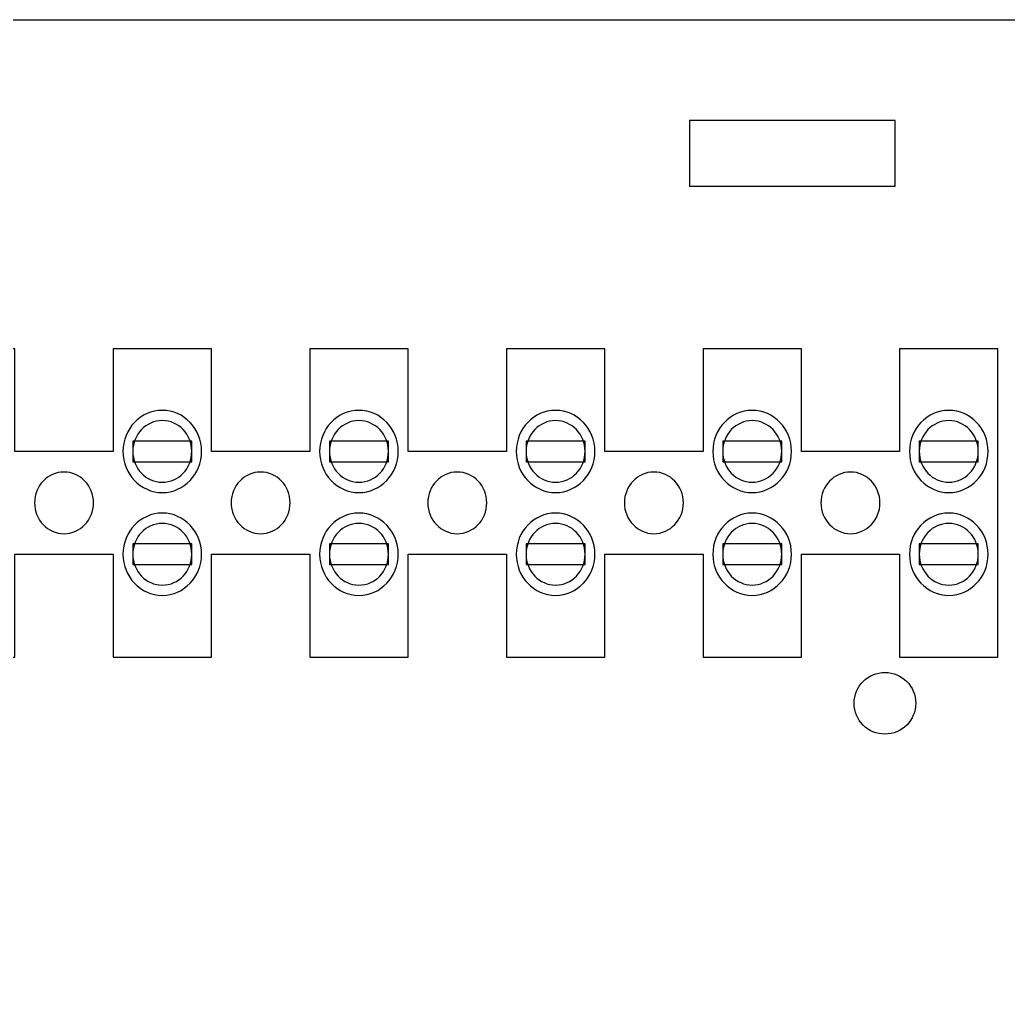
# Model space of a CAD drawing. Extents: x -1020 to 856, y -646 to 1108.
# Drawn here: x 402.41 to 450.5, y 750.69 to 798 of the extents above; entities that cross this region are included whole.
import ezdxf

# ---------------------------------------------------------------- set-up
doc = ezdxf.new("R2010")
doc.units = 0
doc.header["$MEASUREMENT"] = 0
doc.layers.add('LAYER_1', color=7, linetype='CONTINUOUS')

msp = doc.modelspace()

# ---------------------------------------------------------------- linework, layer by layer
at = {"layer": 'LAYER_1', "color": 250}
msp.add_ellipse((444.5, 764.75), major_axis=(0, 1.5), ratio=1, dxfattribs=at)
for points, knots in [([(581.5, 670), (581.5, 670), (581.5, 793), (581.5, 793), (581.5, 793), (581.5, 795.761), (579.261, 798), (576.5, 798), (576.5, 798), (576.5, 798), (333.5, 798), (333.5, 798), (333.5, 798), (330.739, 798), (328.5, 795.761), (328.5, 793), (328.5, 793), (328.5, 793), (328.5, 670), (328.5, 670), (328.5, 670), (328.5, 667.239), (330.739, 665), (333.5, 665), (333.5, 665), (333.5, 665), (576.5, 665), (576.5, 665), (576.5, 665), (579.261, 665), (581.5, 667.239), (581.5, 670)], [0, 0, 0, 0, 0.125, 0.125, 0.125, 0.125, 0.25, 0.25, 0.25, 0.25, 0.375, 0.375, 0.375, 0.375, 0.5, 0.5, 0.5, 0.5, 0.625, 0.625, 0.625, 0.625, 0.75, 0.75, 0.75, 0.75, 0.875, 0.875, 0.875, 0.875, 1, 1, 1, 1]), ([(435, 793.1), (435, 793.1), (445, 793.1), (445, 793.1), (445, 793.1), (445, 793.1), (445, 789.9), (445, 789.9), (445, 789.9), (445, 789.9), (435, 789.9), (435, 789.9), (435, 789.9), (435, 789.9), (435, 793.1), (435, 793.1)], [0, 0, 0, 0, 0.25, 0.25, 0.25, 0.25, 0.5, 0.5, 0.5, 0.5, 0.75, 0.75, 0.75, 0.75, 1, 1, 1, 1]), ([(403.1303, 774.5), (403.1303, 775.3282), (403.7728, 776), (404.5651, 776), (404.5651, 776), (405.3573, 776), (405.9998, 775.3282), (405.9998, 774.5), (405.9998, 774.5), (405.9998, 773.6717), (405.3573, 773), (404.5651, 773), (404.5651, 773), (403.7728, 773), (403.1303, 773.6717), (403.1303, 774.5)], [0, 0, 0, 0, 0.25, 0.25, 0.25, 0.25, 0.5, 0.5, 0.5, 0.5, 0.75, 0.75, 0.75, 0.75, 1, 1, 1, 1]), ([(412.6955, 774.5), (412.6955, 775.3282), (413.338, 776), (414.1303, 776), (414.1303, 776), (414.9225, 776), (415.5651, 775.3282), (415.5651, 774.5), (415.5651, 774.5), (415.5651, 773.6717), (414.9225, 773), (414.1303, 773), (414.1303, 773), (413.338, 773), (412.6955, 773.6717), (412.6955, 774.5)], [0, 0, 0, 0, 0.25, 0.25, 0.25, 0.25, 0.5, 0.5, 0.5, 0.5, 0.75, 0.75, 0.75, 0.75, 1, 1, 1, 1]), ([(422.2607, 774.5), (422.2607, 775.3282), (422.9032, 776), (423.6955, 776), (423.6955, 776), (424.4878, 776), (425.1303, 775.3282), (425.1303, 774.5), (425.1303, 774.5), (425.1303, 773.6717), (424.4878, 773), (423.6955, 773), (423.6955, 773), (422.9032, 773), (422.2607, 773.6717), (422.2607, 774.5)], [0, 0, 0, 0, 0.25, 0.25, 0.25, 0.25, 0.5, 0.5, 0.5, 0.5, 0.75, 0.75, 0.75, 0.75, 1, 1, 1, 1]), ([(431.8259, 774.5), (431.8259, 775.3282), (432.4684, 776), (433.2607, 776), (433.2607, 776), (434.053, 776), (434.6955, 775.3282), (434.6955, 774.5), (434.6955, 774.5), (434.6955, 773.6717), (434.053, 773), (433.2607, 773), (433.2607, 773), (432.4684, 773), (431.8259, 773.6717), (431.8259, 774.5)], [0, 0, 0, 0, 0.25, 0.25, 0.25, 0.25, 0.5, 0.5, 0.5, 0.5, 0.75, 0.75, 0.75, 0.75, 1, 1, 1, 1]), ([(441.3911, 774.5), (441.3911, 775.3282), (442.0337, 776), (442.826, 776), (442.826, 776), (443.6182, 776), (444.2607, 775.3282), (444.2607, 774.5), (444.2607, 774.5), (444.2607, 773.6717), (443.6182, 773), (442.826, 773), (442.826, 773), (442.0337, 773), (441.3911, 773.6717), (441.3911, 774.5)], [0, 0, 0, 0, 0.25, 0.25, 0.25, 0.25, 0.5, 0.5, 0.5, 0.5, 0.75, 0.75, 0.75, 0.75, 1, 1, 1, 1]), ([(441.3911, 774.5), (441.3911, 775.3282), (442.0337, 776), (442.826, 776), (442.826, 776), (443.6182, 776), (444.2607, 775.3282), (444.2607, 774.5), (444.2607, 774.5), (444.2607, 773.6717), (443.6182, 773), (442.826, 773), (442.826, 773), (442.0337, 773), (441.3911, 773.6717), (441.3911, 774.5)], [0, 0, 0, 0, 0.25, 0.25, 0.25, 0.25, 0.5, 0.5, 0.5, 0.5, 0.75, 0.75, 0.75, 0.75, 1, 1, 1, 1])]:
    msp.add_open_spline(points, degree=3, knots=knots, dxfattribs=at)
at = {"layer": 'LAYER_1', "color": 7}
for points, knots in [([(368.6957, 767), (368.6957, 767), (368.6957, 772), (368.6957, 772), (368.6957, 772), (368.6957, 772), (363.913, 772), (363.913, 772), (363.913, 772), (363.913, 772), (363.913, 767), (363.913, 767), (363.913, 767), (363.913, 767), (359.1304, 767), (359.1304, 767), (359.1304, 767), (359.1304, 767), (359.1304, 772), (359.1304, 772), (359.1304, 772), (359.1304, 772), (354.3478, 772), (354.3478, 772), (354.3478, 772), (354.3478, 772), (354.3478, 767), (354.3478, 767), (354.3478, 767), (354.3478, 767), (349.5652, 767), (349.5652, 767), (349.5652, 767), (349.5652, 767), (349.5652, 772), (349.5652, 772), (349.5652, 772), (349.5652, 772), (344.7826, 772), (344.7826, 772), (344.7826, 772), (344.7826, 772), (344.7826, 767), (344.7826, 767), (344.7826, 767), (344.7826, 767), (340, 767), (340, 767), (340, 767), (340, 767), (340, 772), (340, 772), (340, 772), (340, 772), (340, 777), (340, 777), (340, 777), (340, 777), (340, 782), (340, 782), (340, 782), (340, 782), (344.7826, 782), (344.7826, 782), (344.7826, 782), (344.7826, 782), (344.7826, 777), (344.7826, 777), (344.7826, 777), (344.7826, 777), (349.5652, 777), (349.5652, 777), (349.5652, 777), (349.5652, 777), (349.5652, 782), (349.5652, 782), (349.5652, 782), (349.5652, 782), (354.3478, 782), (354.3478, 782), (354.3478, 782), (354.3478, 782), (354.3478, 777), (354.3478, 777), (354.3478, 777), (354.3478, 777), (359.1304, 777), (359.1304, 777), (359.1304, 777), (359.1304, 777), (359.1304, 782), (359.1304, 782), (359.1304, 782), (359.1304, 782), (363.913, 782), (363.913, 782), (363.913, 782), (363.913, 782), (363.913, 777), (363.913, 777), (363.913, 777), (363.913, 777), (368.6957, 777), (368.6957, 777), (368.6957, 777), (368.6957, 777), (368.6957, 782), (368.6957, 782), (368.6957, 782), (368.6957, 782), (373.4783, 782), (373.4783, 782), (373.4783, 782), (373.4783, 782), (373.4783, 777), (373.4783, 777), (373.4783, 777), (373.4783, 777), (378.2609, 777), (378.2609, 777), (378.2609, 777), (378.2609, 777), (378.2609, 782), (378.2609, 782), (378.2609, 782), (378.2609, 782), (383.0435, 782), (383.0435, 782), (383.0435, 782), (383.0435, 782), (383.0435, 777), (383.0435, 777), (383.0435, 777), (383.0435, 777), (387.8261, 777), (387.8261, 777), (387.8261, 777), (387.8261, 777), (387.8261, 782), (387.8261, 782), (387.8261, 782), (387.8261, 782), (392.6087, 782), (392.6087, 782), (392.6087, 782), (392.6087, 782), (392.6087, 777), (392.6087, 777), (392.6087, 777), (392.6087, 777), (397.3913, 777), (397.3913, 777), (397.3913, 777), (397.3913, 777), (397.3913, 782), (397.3913, 782), (397.3913, 782), (397.3913, 782), (402.1739, 782), (402.1739, 782), (402.1739, 782), (402.1739, 782), (402.1739, 777), (402.1739, 777), (402.1739, 777), (402.1739, 777), (406.9565, 777), (406.9565, 777), (406.9565, 777), (406.9565, 777), (406.9565, 782), (406.9565, 782), (406.9565, 782), (406.9565, 782), (411.7391, 782), (411.7391, 782), (411.7391, 782), (411.7391, 782), (411.7391, 777), (411.7391, 777), (411.7391, 777), (411.7391, 777), (416.5217, 777), (416.5217, 777), (416.5217, 777), (416.5217, 777), (416.5217, 782), (416.5217, 782), (416.5217, 782), (416.5217, 782), (421.3043, 782), (421.3043, 782), (421.3043, 782), (421.3043, 782), (421.3043, 777), (421.3043, 777), (421.3043, 777), (421.3043, 777), (426.087, 777), (426.087, 777), (426.087, 777), (426.087, 777), (426.087, 782), (426.087, 782), (426.087, 782), (426.087, 782), (430.8696, 782), (430.8696, 782), (430.8696, 782), (430.8696, 782), (430.8696, 777), (430.8696, 777), (430.8696, 777), (430.8696, 777), (435.6522, 777), (435.6522, 777), (435.6522, 777), (435.6522, 777), (435.6522, 782), (435.6522, 782), (435.6522, 782), (435.6522, 782), (440.4348, 782), (440.4348, 782), (440.4348, 782), (440.4348, 782), (440.4348, 777), (440.4348, 777), (440.4348, 777), (440.4348, 777), (445.2174, 777), (445.2174, 777), (445.2174, 777), (445.2174, 777), (445.2174, 782), (445.2174, 782), (445.2174, 782), (445.2174, 782), (450, 782), (450, 782), (450, 782), (450, 782), (450, 767), (450, 767), (450, 767), (450, 767), (445.2174, 767), (445.2174, 767), (445.2174, 767), (445.2174, 767), (445.2174, 772), (445.2174, 772), (445.2174, 772), (445.2174, 772), (440.4348, 772), (440.4348, 772), (440.4348, 772), (440.4348, 772), (440.4348, 767), (440.4348, 767), (440.4348, 767), (440.4348, 767), (435.6522, 767), (435.6522, 767), (435.6522, 767), (435.6522, 767), (435.6522, 772), (435.6522, 772), (435.6522, 772), (435.6522, 772), (430.8696, 772), (430.8696, 772), (430.8696, 772), (430.8696, 772), (430.8696, 767), (430.8696, 767), (430.8696, 767), (430.8696, 767), (426.087, 767), (426.087, 767), (426.087, 767), (426.087, 767), (426.087, 772), (426.087, 772), (426.087, 772), (426.087, 772), (421.3043, 772), (421.3043, 772), (421.3043, 772), (421.3043, 772), (421.3043, 767), (421.3043, 767), (421.3043, 767), (421.3043, 767), (416.5217, 767), (416.5217, 767), (416.5217, 767), (416.5217, 767), (416.5217, 772), (416.5217, 772), (416.5217, 772), (416.5217, 772), (411.7391, 772), (411.7391, 772), (411.7391, 772), (411.7391, 772), (411.7391, 767), (411.7391, 767), (411.7391, 767), (411.7391, 767), (406.9565, 767), (406.9565, 767), (406.9565, 767), (406.9565, 767), (406.9565, 772), (406.9565, 772), (406.9565, 772), (406.9565, 772), (402.1739, 772), (402.1739, 772), (402.1739, 772), (402.1739, 772), (402.1739, 767), (402.1739, 767), (402.1739, 767), (402.1739, 767), (397.3913, 767), (397.3913, 767), (397.3913, 767), (397.3913, 767), (397.3913, 772), (397.3913, 772), (397.3913, 772), (397.3913, 772), (392.6087, 772), (392.6087, 772), (392.6087, 772), (392.6087, 772), (392.6087, 767), (392.6087, 767), (392.6087, 767), (392.6087, 767), (387.8261, 767), (387.8261, 767), (387.8261, 767), (387.8261, 767), (387.8261, 772), (387.8261, 772), (387.8261, 772), (387.8261, 772), (383.0435, 772), (383.0435, 772), (383.0435, 772), (383.0435, 772), (383.0435, 767), (383.0435, 767), (383.0435, 767), (383.0435, 767), (378.2609, 767), (378.2609, 767), (378.2609, 767), (378.2609, 767), (378.2609, 772), (378.2609, 772), (378.2609, 772), (378.2609, 772), (373.4783, 772), (373.4783, 772), (373.4783, 772), (373.4783, 772), (373.4783, 767), (373.4783, 767), (373.4783, 767), (373.4783, 767), (368.6957, 767), (368.6957, 767)], [0, 0, 0, 0, 0.0106383, 0.0106383, 0.0106383, 0.0106383, 0.0212766, 0.0212766, 0.0212766, 0.0212766, 0.0319149, 0.0319149, 0.0319149, 0.0319149, 0.0425532, 0.0425532, 0.0425532, 0.0425532, 0.0531915, 0.0531915, 0.0531915, 0.0531915, 0.0638298, 0.0638298, 0.0638298, 0.0638298, 0.0744681, 0.0744681, 0.0744681, 0.0744681, 0.0851064, 0.0851064, 0.0851064, 0.0851064, 0.0957447, 0.0957447, 0.0957447, 0.0957447, 0.106383, 0.106383, 0.106383, 0.106383, 0.1170213, 0.1170213, 0.1170213, 0.1170213, 0.1276596, 0.1276596, 0.1276596, 0.1276596, 0.1382979, 0.1382979, 0.1382979, 0.1382979, 0.1489362, 0.1489362, 0.1489362, 0.1489362, 0.1595745, 0.1595745, 0.1595745, 0.1595745, 0.1702128, 0.1702128, 0.1702128, 0.1702128, 0.1808511, 0.1808511, 0.1808511, 0.1808511, 0.1914894, 0.1914894, 0.1914894, 0.1914894, 0.2021277, 0.2021277, 0.2021277, 0.2021277, 0.212766, 0.212766, 0.212766, 0.212766, 0.2234043, 0.2234043, 0.2234043, 0.2234043, 0.2340426, 0.2340426, 0.2340426, 0.2340426, 0.2446809, 0.2446809, 0.2446809, 0.2446809, 0.2553191, 0.2553191, 0.2553191, 0.2553191, 0.2659574, 0.2659574, 0.2659574, 0.2659574, 0.2765957, 0.2765957, 0.2765957, 0.2765957, 0.287234, 0.287234, 0.287234, 0.287234, 0.2978723, 0.2978723, 0.2978723, 0.2978723, 0.3085106, 0.3085106, 0.3085106, 0.3085106, 0.3191489, 0.3191489, 0.3191489, 0.3191489, 0.3297872, 0.3297872, 0.3297872, 0.3297872, 0.3404255, 0.3404255, 0.3404255, 0.3404255, 0.3510638, 0.3510638, 0.3510638, 0.3510638, 0.3617021, 0.3617021, 0.3617021, 0.3617021, 0.3723404, 0.3723404, 0.3723404, 0.3723404, 0.3829787, 0.3829787, 0.3829787, 0.3829787, 0.393617, 0.393617, 0.393617, 0.393617, 0.4042553, 0.4042553, 0.4042553, 0.4042553, 0.4148936, 0.4148936, 0.4148936, 0.4148936, 0.4255319, 0.4255319, 0.4255319, 0.4255319, 0.4361702, 0.4361702, 0.4361702, 0.4361702, 0.4468085, 0.4468085, 0.4468085, 0.4468085, 0.4574468, 0.4574468, 0.4574468, 0.4574468, 0.4680851, 0.4680851, 0.4680851, 0.4680851, 0.4787234, 0.4787234, 0.4787234, 0.4787234, 0.4893617, 0.4893617, 0.4893617, 0.4893617, 0.5, 0.5, 0.5, 0.5, 0.5106383, 0.5106383, 0.5106383, 0.5106383, 0.5212766, 0.5212766, 0.5212766, 0.5212766, 0.5319149, 0.5319149, 0.5319149, 0.5319149, 0.5425532, 0.5425532, 0.5425532, 0.5425532, 0.5531915, 0.5531915, 0.5531915, 0.5531915, 0.5638298, 0.5638298, 0.5638298, 0.5638298, 0.5744681, 0.5744681, 0.5744681, 0.5744681, 0.5851064, 0.5851064, 0.5851064, 0.5851064, 0.5957447, 0.5957447, 0.5957447, 0.5957447, 0.606383, 0.606383, 0.606383, 0.606383, 0.6170213, 0.6170213, 0.6170213, 0.6170213, 0.6276596, 0.6276596, 0.6276596, 0.6276596, 0.6382979, 0.6382979, 0.6382979, 0.6382979, 0.6489362, 0.6489362, 0.6489362, 0.6489362, 0.6595745, 0.6595745, 0.6595745, 0.6595745, 0.6702128, 0.6702128, 0.6702128, 0.6702128, 0.6808511, 0.6808511, 0.6808511, 0.6808511, 0.6914894, 0.6914894, 0.6914894, 0.6914894, 0.7021277, 0.7021277, 0.7021277, 0.7021277, 0.712766, 0.712766, 0.712766, 0.712766, 0.7234043, 0.7234043, 0.7234043, 0.7234043, 0.7340426, 0.7340426, 0.7340426, 0.7340426, 0.7446809, 0.7446809, 0.7446809, 0.7446809, 0.7553191, 0.7553191, 0.7553191, 0.7553191, 0.7659574, 0.7659574, 0.7659574, 0.7659574, 0.7765957, 0.7765957, 0.7765957, 0.7765957, 0.787234, 0.787234, 0.787234, 0.787234, 0.7978723, 0.7978723, 0.7978723, 0.7978723, 0.8085106, 0.8085106, 0.8085106, 0.8085106, 0.8191489, 0.8191489, 0.8191489, 0.8191489, 0.8297872, 0.8297872, 0.8297872, 0.8297872, 0.8404255, 0.8404255, 0.8404255, 0.8404255, 0.8510638, 0.8510638, 0.8510638, 0.8510638, 0.8617021, 0.8617021, 0.8617021, 0.8617021, 0.8723404, 0.8723404, 0.8723404, 0.8723404, 0.8829787, 0.8829787, 0.8829787, 0.8829787, 0.893617, 0.893617, 0.893617, 0.893617, 0.9042553, 0.9042553, 0.9042553, 0.9042553, 0.9148936, 0.9148936, 0.9148936, 0.9148936, 0.9255319, 0.9255319, 0.9255319, 0.9255319, 0.9361702, 0.9361702, 0.9361702, 0.9361702, 0.9468085, 0.9468085, 0.9468085, 0.9468085, 0.9574468, 0.9574468, 0.9574468, 0.9574468, 0.9680851, 0.9680851, 0.9680851, 0.9680851, 0.9787234, 0.9787234, 0.9787234, 0.9787234, 0.9893617, 0.9893617, 0.9893617, 0.9893617, 1, 1, 1, 1]), ([(407.4346, 777), (407.4346, 778.1043), (408.2913, 779), (409.3477, 779), (409.3477, 779), (410.404, 779), (411.2607, 778.1043), (411.2607, 777), (411.2607, 777), (411.2607, 775.8956), (410.404, 775), (409.3477, 775), (409.3477, 775), (408.2913, 775), (407.4346, 775.8956), (407.4346, 777)], [0, 0, 0, 0, 0.25, 0.25, 0.25, 0.25, 0.5, 0.5, 0.5, 0.5, 0.75, 0.75, 0.75, 0.75, 1, 1, 1, 1]), ([(416.9998, 777), (416.9998, 778.1043), (417.8565, 779), (418.9129, 779), (418.9129, 779), (419.9692, 779), (420.8259, 778.1043), (420.8259, 777), (420.8259, 777), (420.8259, 775.8956), (419.9692, 775), (418.9129, 775), (418.9129, 775), (417.8565, 775), (416.9998, 775.8956), (416.9998, 777)], [0, 0, 0, 0, 0.25, 0.25, 0.25, 0.25, 0.5, 0.5, 0.5, 0.5, 0.75, 0.75, 0.75, 0.75, 1, 1, 1, 1]), ([(426.5651, 777), (426.5651, 778.1043), (427.4218, 779), (428.4781, 779), (428.4781, 779), (429.5345, 779), (430.3912, 778.1043), (430.3912, 777), (430.3912, 777), (430.3912, 775.8956), (429.5345, 775), (428.4781, 775), (428.4781, 775), (427.4218, 775), (426.5651, 775.8956), (426.5651, 777)], [0, 0, 0, 0, 0.25, 0.25, 0.25, 0.25, 0.5, 0.5, 0.5, 0.5, 0.75, 0.75, 0.75, 0.75, 1, 1, 1, 1]), ([(436.1303, 777), (436.1303, 778.1043), (436.987, 779), (438.0434, 779), (438.0434, 779), (439.0997, 779), (439.9564, 778.1043), (439.9564, 777), (439.9564, 777), (439.9564, 775.8956), (439.0997, 775), (438.0434, 775), (438.0434, 775), (436.987, 775), (436.1303, 775.8956), (436.1303, 777)], [0, 0, 0, 0, 0.25, 0.25, 0.25, 0.25, 0.5, 0.5, 0.5, 0.5, 0.75, 0.75, 0.75, 0.75, 1, 1, 1, 1]), ([(445.6955, 777), (445.6955, 778.1043), (446.5522, 779), (447.6086, 779), (447.6086, 779), (448.6649, 779), (449.5216, 778.1043), (449.5216, 777), (449.5216, 777), (449.5216, 775.8956), (448.6649, 775), (447.6086, 775), (447.6086, 775), (446.5522, 775), (445.6955, 775.8956), (445.6955, 777)], [0, 0, 0, 0, 0.25, 0.25, 0.25, 0.25, 0.5, 0.5, 0.5, 0.5, 0.75, 0.75, 0.75, 0.75, 1, 1, 1, 1]), ([(407.9129, 777), (407.9129, 777.8282), (408.5554, 778.5), (409.3477, 778.5), (409.3477, 778.5), (410.1399, 778.5), (410.7824, 777.8282), (410.7824, 777), (410.7824, 777), (410.7824, 776.1717), (410.1399, 775.5), (409.3477, 775.5), (409.3477, 775.5), (408.5554, 775.5), (407.9129, 776.1717), (407.9129, 777)], [0, 0, 0, 0, 0.25, 0.25, 0.25, 0.25, 0.5, 0.5, 0.5, 0.5, 0.75, 0.75, 0.75, 0.75, 1, 1, 1, 1]), ([(417.4781, 777), (417.4781, 777.8282), (418.1206, 778.5), (418.9129, 778.5), (418.9129, 778.5), (419.7051, 778.5), (420.3477, 777.8282), (420.3477, 777), (420.3477, 777), (420.3477, 776.1717), (419.7051, 775.5), (418.9129, 775.5), (418.9129, 775.5), (418.1206, 775.5), (417.4781, 776.1717), (417.4781, 777)], [0, 0, 0, 0, 0.25, 0.25, 0.25, 0.25, 0.5, 0.5, 0.5, 0.5, 0.75, 0.75, 0.75, 0.75, 1, 1, 1, 1]), ([(427.0433, 777), (427.0433, 777.8282), (427.6858, 778.5), (428.4781, 778.5), (428.4781, 778.5), (429.2704, 778.5), (429.9129, 777.8282), (429.9129, 777), (429.9129, 777), (429.9129, 776.1717), (429.2704, 775.5), (428.4781, 775.5), (428.4781, 775.5), (427.6858, 775.5), (427.0433, 776.1717), (427.0433, 777)], [0, 0, 0, 0, 0.25, 0.25, 0.25, 0.25, 0.5, 0.5, 0.5, 0.5, 0.75, 0.75, 0.75, 0.75, 1, 1, 1, 1]), ([(436.6085, 777), (436.6085, 777.8282), (437.2511, 778.5), (438.0433, 778.5), (438.0433, 778.5), (438.8356, 778.5), (439.4781, 777.8282), (439.4781, 777), (439.4781, 777), (439.4781, 776.1717), (438.8356, 775.5), (438.0433, 775.5), (438.0433, 775.5), (437.2511, 775.5), (436.6085, 776.1717), (436.6085, 777)], [0, 0, 0, 0, 0.25, 0.25, 0.25, 0.25, 0.5, 0.5, 0.5, 0.5, 0.75, 0.75, 0.75, 0.75, 1, 1, 1, 1]), ([(446.1738, 777), (446.1738, 777.8282), (446.8163, 778.5), (447.6086, 778.5), (447.6086, 778.5), (448.4008, 778.5), (449.0433, 777.8282), (449.0433, 777), (449.0433, 777), (449.0433, 776.1717), (448.4008, 775.5), (447.6086, 775.5), (447.6086, 775.5), (446.8163, 775.5), (446.1738, 776.1717), (446.1738, 777)], [0, 0, 0, 0, 0.25, 0.25, 0.25, 0.25, 0.5, 0.5, 0.5, 0.5, 0.75, 0.75, 0.75, 0.75, 1, 1, 1, 1]), ([(407.913, 776.5), (407.913, 776.5), (407.913, 777.5), (407.913, 777.5), (407.913, 777.5), (407.913, 777.5), (410.7826, 777.5), (410.7826, 777.5), (410.7826, 777.5), (410.7826, 777.5), (410.7826, 776.5), (410.7826, 776.5), (410.7826, 776.5), (410.7826, 776.5), (407.913, 776.5), (407.913, 776.5)], [0, 0, 0, 0, 0.25, 0.25, 0.25, 0.25, 0.5, 0.5, 0.5, 0.5, 0.75, 0.75, 0.75, 0.75, 1, 1, 1, 1]), ([(417.4783, 776.5), (417.4783, 776.5), (417.4783, 777.5), (417.4783, 777.5), (417.4783, 777.5), (417.4783, 777.5), (420.3478, 777.5), (420.3478, 777.5), (420.3478, 777.5), (420.3478, 777.5), (420.3478, 776.5), (420.3478, 776.5), (420.3478, 776.5), (420.3478, 776.5), (417.4783, 776.5), (417.4783, 776.5)], [0, 0, 0, 0, 0.25, 0.25, 0.25, 0.25, 0.5, 0.5, 0.5, 0.5, 0.75, 0.75, 0.75, 0.75, 1, 1, 1, 1]), ([(427.0435, 776.5), (427.0435, 776.5), (427.0435, 777.5), (427.0435, 777.5), (427.0435, 777.5), (427.0435, 777.5), (429.913, 777.5), (429.913, 777.5), (429.913, 777.5), (429.913, 777.5), (429.913, 776.5), (429.913, 776.5), (429.913, 776.5), (429.913, 776.5), (427.0435, 776.5), (427.0435, 776.5)], [0, 0, 0, 0, 0.25, 0.25, 0.25, 0.25, 0.5, 0.5, 0.5, 0.5, 0.75, 0.75, 0.75, 0.75, 1, 1, 1, 1]), ([(436.6087, 776.5), (436.6087, 776.5), (436.6087, 777.5), (436.6087, 777.5), (436.6087, 777.5), (436.6087, 777.5), (439.4783, 777.5), (439.4783, 777.5), (439.4783, 777.5), (439.4783, 777.5), (439.4783, 776.5), (439.4783, 776.5), (439.4783, 776.5), (439.4783, 776.5), (436.6087, 776.5), (436.6087, 776.5)], [0, 0, 0, 0, 0.25, 0.25, 0.25, 0.25, 0.5, 0.5, 0.5, 0.5, 0.75, 0.75, 0.75, 0.75, 1, 1, 1, 1]), ([(446.1739, 776.5), (446.1739, 776.5), (446.1739, 777.5), (446.1739, 777.5), (446.1739, 777.5), (446.1739, 777.5), (449.0435, 777.5), (449.0435, 777.5), (449.0435, 777.5), (449.0435, 777.5), (449.0435, 776.5), (449.0435, 776.5), (449.0435, 776.5), (449.0435, 776.5), (446.1739, 776.5), (446.1739, 776.5)], [0, 0, 0, 0, 0.25, 0.25, 0.25, 0.25, 0.5, 0.5, 0.5, 0.5, 0.75, 0.75, 0.75, 0.75, 1, 1, 1, 1]), ([(407.4346, 772), (407.4346, 773.1043), (408.2913, 774), (409.3477, 774), (409.3477, 774), (410.404, 774), (411.2607, 773.1043), (411.2607, 772), (411.2607, 772), (411.2607, 770.8956), (410.404, 770), (409.3477, 770), (409.3477, 770), (408.2913, 770), (407.4346, 770.8956), (407.4346, 772)], [0, 0, 0, 0, 0.25, 0.25, 0.25, 0.25, 0.5, 0.5, 0.5, 0.5, 0.75, 0.75, 0.75, 0.75, 1, 1, 1, 1]), ([(416.9998, 772), (416.9998, 773.1043), (417.8565, 774), (418.9129, 774), (418.9129, 774), (419.9692, 774), (420.8259, 773.1043), (420.8259, 772), (420.8259, 772), (420.8259, 770.8956), (419.9692, 770), (418.9129, 770), (418.9129, 770), (417.8565, 770), (416.9998, 770.8956), (416.9998, 772)], [0, 0, 0, 0, 0.25, 0.25, 0.25, 0.25, 0.5, 0.5, 0.5, 0.5, 0.75, 0.75, 0.75, 0.75, 1, 1, 1, 1]), ([(426.5651, 772), (426.5651, 773.1043), (427.4218, 774), (428.4781, 774), (428.4781, 774), (429.5345, 774), (430.3912, 773.1043), (430.3912, 772), (430.3912, 772), (430.3912, 770.8956), (429.5345, 770), (428.4781, 770), (428.4781, 770), (427.4218, 770), (426.5651, 770.8956), (426.5651, 772)], [0, 0, 0, 0, 0.25, 0.25, 0.25, 0.25, 0.5, 0.5, 0.5, 0.5, 0.75, 0.75, 0.75, 0.75, 1, 1, 1, 1]), ([(436.1303, 772), (436.1303, 773.1043), (436.987, 774), (438.0434, 774), (438.0434, 774), (439.0997, 774), (439.9564, 773.1043), (439.9564, 772), (439.9564, 772), (439.9564, 770.8956), (439.0997, 770), (438.0434, 770), (438.0434, 770), (436.987, 770), (436.1303, 770.8956), (436.1303, 772)], [0, 0, 0, 0, 0.25, 0.25, 0.25, 0.25, 0.5, 0.5, 0.5, 0.5, 0.75, 0.75, 0.75, 0.75, 1, 1, 1, 1]), ([(445.6955, 772), (445.6955, 773.1043), (446.5522, 774), (447.6086, 774), (447.6086, 774), (448.6649, 774), (449.5216, 773.1043), (449.5216, 772), (449.5216, 772), (449.5216, 770.8956), (448.6649, 770), (447.6086, 770), (447.6086, 770), (446.5522, 770), (445.6955, 770.8956), (445.6955, 772)], [0, 0, 0, 0, 0.25, 0.25, 0.25, 0.25, 0.5, 0.5, 0.5, 0.5, 0.75, 0.75, 0.75, 0.75, 1, 1, 1, 1]), ([(407.9129, 772), (407.9129, 772.8282), (408.5554, 773.5), (409.3477, 773.5), (409.3477, 773.5), (410.1399, 773.5), (410.7824, 772.8282), (410.7824, 772), (410.7824, 772), (410.7824, 771.1717), (410.1399, 770.5), (409.3477, 770.5), (409.3477, 770.5), (408.5554, 770.5), (407.9129, 771.1717), (407.9129, 772)], [0, 0, 0, 0, 0.25, 0.25, 0.25, 0.25, 0.5, 0.5, 0.5, 0.5, 0.75, 0.75, 0.75, 0.75, 1, 1, 1, 1]), ([(417.4781, 772), (417.4781, 772.8282), (418.1206, 773.5), (418.9129, 773.5), (418.9129, 773.5), (419.7051, 773.5), (420.3477, 772.8282), (420.3477, 772), (420.3477, 772), (420.3477, 771.1717), (419.7051, 770.5), (418.9129, 770.5), (418.9129, 770.5), (418.1206, 770.5), (417.4781, 771.1717), (417.4781, 772)], [0, 0, 0, 0, 0.25, 0.25, 0.25, 0.25, 0.5, 0.5, 0.5, 0.5, 0.75, 0.75, 0.75, 0.75, 1, 1, 1, 1]), ([(427.0433, 772), (427.0433, 772.8282), (427.6858, 773.5), (428.4781, 773.5), (428.4781, 773.5), (429.2704, 773.5), (429.9129, 772.8282), (429.9129, 772), (429.9129, 772), (429.9129, 771.1717), (429.2704, 770.5), (428.4781, 770.5), (428.4781, 770.5), (427.6858, 770.5), (427.0433, 771.1717), (427.0433, 772)], [0, 0, 0, 0, 0.25, 0.25, 0.25, 0.25, 0.5, 0.5, 0.5, 0.5, 0.75, 0.75, 0.75, 0.75, 1, 1, 1, 1]), ([(436.6085, 772), (436.6085, 772.8282), (437.2511, 773.5), (438.0433, 773.5), (438.0433, 773.5), (438.8356, 773.5), (439.4781, 772.8282), (439.4781, 772), (439.4781, 772), (439.4781, 771.1717), (438.8356, 770.5), (438.0433, 770.5), (438.0433, 770.5), (437.2511, 770.5), (436.6085, 771.1717), (436.6085, 772)], [0, 0, 0, 0, 0.25, 0.25, 0.25, 0.25, 0.5, 0.5, 0.5, 0.5, 0.75, 0.75, 0.75, 0.75, 1, 1, 1, 1]), ([(446.1738, 772), (446.1738, 772.8282), (446.8163, 773.5), (447.6086, 773.5), (447.6086, 773.5), (448.4008, 773.5), (449.0433, 772.8282), (449.0433, 772), (449.0433, 772), (449.0433, 771.1717), (448.4008, 770.5), (447.6086, 770.5), (447.6086, 770.5), (446.8163, 770.5), (446.1738, 771.1717), (446.1738, 772)], [0, 0, 0, 0, 0.25, 0.25, 0.25, 0.25, 0.5, 0.5, 0.5, 0.5, 0.75, 0.75, 0.75, 0.75, 1, 1, 1, 1]), ([(407.913, 771.5), (407.913, 771.5), (407.913, 772.5), (407.913, 772.5), (407.913, 772.5), (407.913, 772.5), (410.7826, 772.5), (410.7826, 772.5), (410.7826, 772.5), (410.7826, 772.5), (410.7826, 771.5), (410.7826, 771.5), (410.7826, 771.5), (410.7826, 771.5), (407.913, 771.5), (407.913, 771.5)], [0, 0, 0, 0, 0.25, 0.25, 0.25, 0.25, 0.5, 0.5, 0.5, 0.5, 0.75, 0.75, 0.75, 0.75, 1, 1, 1, 1]), ([(417.4783, 771.5), (417.4783, 771.5), (417.4783, 772.5), (417.4783, 772.5), (417.4783, 772.5), (417.4783, 772.5), (420.3478, 772.5), (420.3478, 772.5), (420.3478, 772.5), (420.3478, 772.5), (420.3478, 771.5), (420.3478, 771.5), (420.3478, 771.5), (420.3478, 771.5), (417.4783, 771.5), (417.4783, 771.5)], [0, 0, 0, 0, 0.25, 0.25, 0.25, 0.25, 0.5, 0.5, 0.5, 0.5, 0.75, 0.75, 0.75, 0.75, 1, 1, 1, 1]), ([(427.0435, 771.5), (427.0435, 771.5), (427.0435, 772.5), (427.0435, 772.5), (427.0435, 772.5), (427.0435, 772.5), (429.913, 772.5), (429.913, 772.5), (429.913, 772.5), (429.913, 772.5), (429.913, 771.5), (429.913, 771.5), (429.913, 771.5), (429.913, 771.5), (427.0435, 771.5), (427.0435, 771.5)], [0, 0, 0, 0, 0.25, 0.25, 0.25, 0.25, 0.5, 0.5, 0.5, 0.5, 0.75, 0.75, 0.75, 0.75, 1, 1, 1, 1]), ([(436.6087, 771.5), (436.6087, 771.5), (436.6087, 772.5), (436.6087, 772.5), (436.6087, 772.5), (436.6087, 772.5), (439.4783, 772.5), (439.4783, 772.5), (439.4783, 772.5), (439.4783, 772.5), (439.4783, 771.5), (439.4783, 771.5), (439.4783, 771.5), (439.4783, 771.5), (436.6087, 771.5), (436.6087, 771.5)], [0, 0, 0, 0, 0.25, 0.25, 0.25, 0.25, 0.5, 0.5, 0.5, 0.5, 0.75, 0.75, 0.75, 0.75, 1, 1, 1, 1]), ([(446.1739, 771.5), (446.1739, 771.5), (446.1739, 772.5), (446.1739, 772.5), (446.1739, 772.5), (446.1739, 772.5), (449.0435, 772.5), (449.0435, 772.5), (449.0435, 772.5), (449.0435, 772.5), (449.0435, 771.5), (449.0435, 771.5), (449.0435, 771.5), (449.0435, 771.5), (446.1739, 771.5), (446.1739, 771.5)], [0, 0, 0, 0, 0.25, 0.25, 0.25, 0.25, 0.5, 0.5, 0.5, 0.5, 0.75, 0.75, 0.75, 0.75, 1, 1, 1, 1])]:
    msp.add_open_spline(points, degree=3, knots=knots, dxfattribs=at)

doc.saveas('drawing.dxf')
